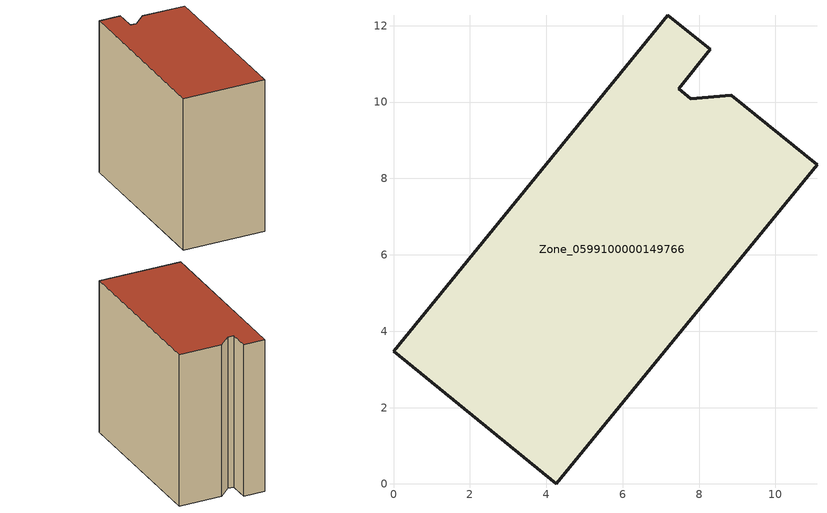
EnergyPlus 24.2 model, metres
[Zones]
Zone_0599100000149766
 floor ground (C_G): 0,3.48 7.18,12.28 8.3,11.38 7.47,10.35 7.79,10.09 8.85,10.18 11.09,8.36 4.26,0 z0
 wall outside (C_F): 4.26,0 11.09,8.36 8.85,10.18 7.79,10.09 7.47,10.35 8.3,11.38 7.18,12.28 0,3.48 4.26,0 z0:10.31
 roof outside (C_R): 7.18,12.28 0,3.48 4.26,0 11.09,8.36 8.85,10.18 7.79,10.09 7.47,10.35 8.3,11.38 z10.31
[BUILDING]
Pand.0599100000149766: North Axis=0; Terrain=City; Loads Convergence Tolerance Value=0.04; Temperature Convergence Tolerance Value=0.4; Solar Distribution=FullExterior; Maximum Number of Warmup Days=25; Minimum Number of Warmup Days=1
[Site:Location]
Rotterdam.The.Hague.AP_ZH_NLD Design_Conditions: Latitude=51.96; Longitude=4.45; Time Zone=1; Elevation=-4.5
[SITE:GROUNDTEMPERATURE:BUILDINGSURFACE]
18, 18, 18, 18, 18, 18, 18, 18, 18, 18, 18, 18
[MATERIAL] Thermal Absorptance=0.9; Solar Absorptance=0.7; Visible Absorptance=0.7
Name | Roughness | Thickness | Conductivity | Density | Specific Heat
G.TI.1946 | MediumSmooth | 0.15 | 1 | 540 | 1210
F.TI.1946 | Rough | 0.3 | 0.857143 | 1920 | 840
R.TI.1946 | MediumRough | 0.2 | 0.1 | 1500 | 1000
[CONSTRUCTION]
C_G: G.TI.1946
C_F: F.TI.1946
C_R: R.TI.1946
[ZONE]
Zone_0599100000149766: Type=1; Multiplier=1; Ceiling Height=Autocalculate; Volume=Autocalculate; Floor Area=autocalculate; Part of Total Floor Area=Yes
[ZONEINFILTRATION:DESIGNFLOWRATE]
Infil_Zone_0599100000149766: Zone or ZoneList or Space or SpaceList=Zone_0599100000149766; Schedule=AlwaysOn; Design Flow Rate Calculation Method=Flow/Area; Flow Rate per Floor Area=0.003; Constant Term Coefficient=1; Temperature Term Coefficient=0; Velocity Term Coefficient=0; Velocity Squared Term Coefficient=0
[HVACTEMPLATE:ZONE:IDEALLOADSAIRSYSTEM]
Zone_0599100000149766: Maximum Heating Supply Air Temperature=50; Minimum Cooling Supply Air Temperature=13; Maximum Heating Supply Air Humidity Ratio=0.0156; Minimum Cooling Supply Air Humidity Ratio=0.0077; Heating Limit=NoLimit; Cooling Limit=NoLimit; Dehumidification Control Type=ConstantSensibleHeatRatio; Cooling Sensible Heat Ratio=0.7; Dehumidification Setpoint=60; Humidification Control Type=None; Humidification Setpoint=30; Outdoor Air Method=None; Outdoor Air Flow Rate per Person=0.00944; Outdoor Air Flow Rate per Zone Floor Area=0; Outdoor Air Flow Rate per Zone=0; Demand Controlled Ventilation Type=None; Outdoor Air Economizer Type=NoEconomizer; Heat Recovery Type=None; Sensible Heat Recovery Effectiveness=0.7; Latent Heat Recovery Effectiveness=0.65
[ZONECONTROL:THERMOSTAT]
ThermostatControl_Zone_0599100000149766: Zone or ZoneList=Zone_0599100000149766; Control Type Schedule=DualSetpointControlType; Control 1=Thermostat_Zone_0599100000149766; Temperature Difference Between Cutout And Setpoint=0
[THERMOSTATSETPOINT:DUALSETPOINT]
Thermostat_Zone_0599100000149766: Heating Setpoint Temperature Schedule=HeatingSetpoint_Zone_0599100000149766; Cooling Setpoint Temperature Schedule=CoolingSetpoint_Zone_0599100000149766
[SCHEDULE:COMPACT]
HeatingSetpoint_Zone_0599100000149766: Through: 12/31, For: AllDays, Until: 24:00, 21
CoolingSetpoint_Zone_0599100000149766: Through: 12/31, For: AllDays, Until: 24:00, 24
DualSetpointControlType: Through: 12/31, For: AllDays, Until: 24:00, 4
AlwaysOn: Through: 12/31, For: AllDays, Until: 24:00, 1
